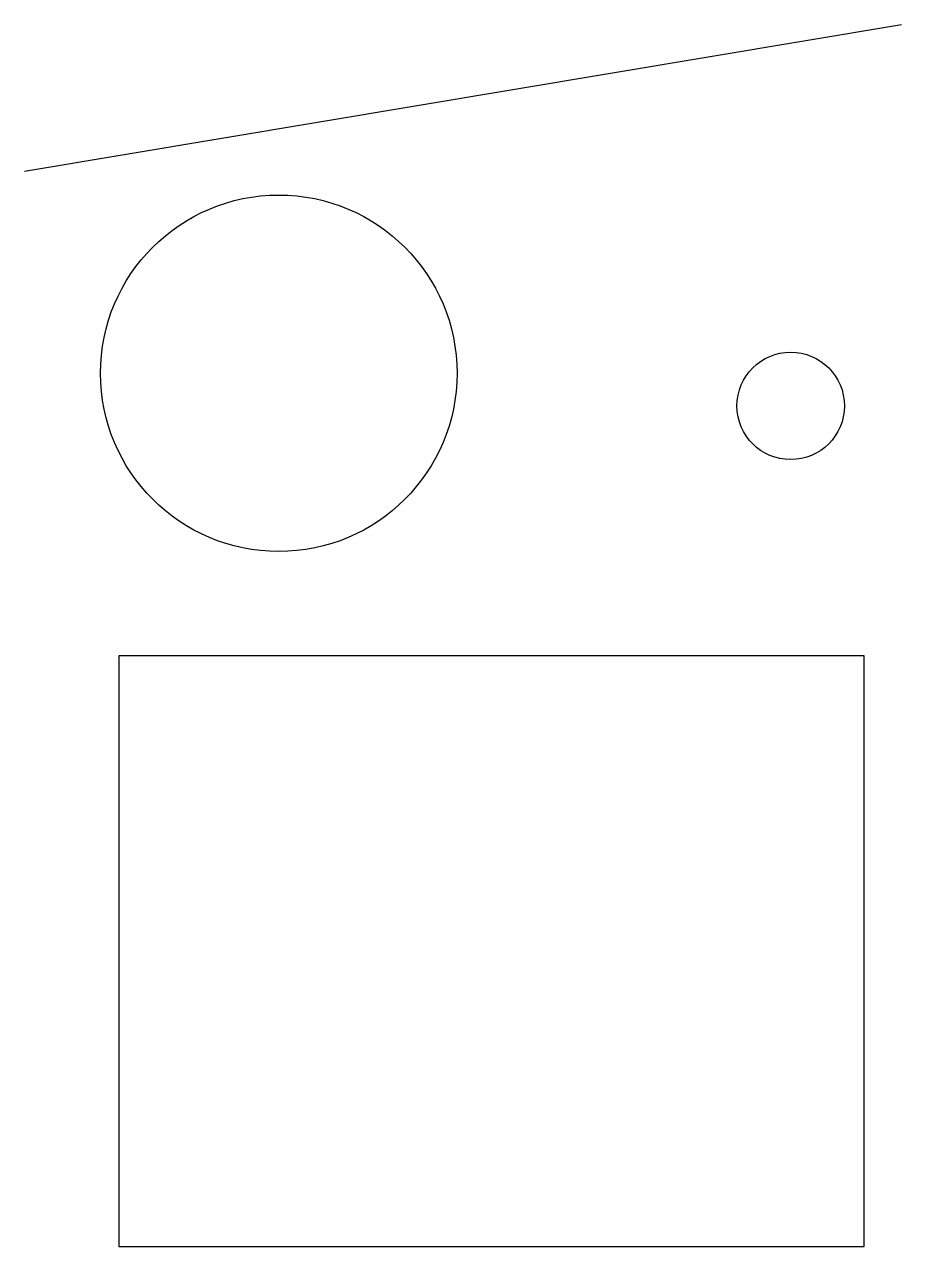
# Model space of a CAD drawing. Header units: inches. Extents: x 0.67 to 3.51, y 0.51 to 4.48.
import ezdxf

# ---------------------------------------------------------------- set-up
doc = ezdxf.new("R2010")
doc.units = ezdxf.units.IN
doc.layers.get('0').update_dxf_attribs({"linetype": 'CONTINUOUS'})

msp = doc.modelspace()

# ---------------------------------------------------------------- linework, layer by layer
msp.add_line((0.6673, 4.0027), (3.5128, 4.4787))
msp.add_lwpolyline([(0.9732, 0.5135), (3.3914, 0.5135), (3.3914, 2.4301), (0.9732, 2.4301)], close=True)
for centre, radius in [((1.4924, 3.3469), 0.5783), ((3.1531, 3.2411), 0.1743)]:
    msp.add_circle(centre, radius)

doc.saveas('drawing.dxf')
